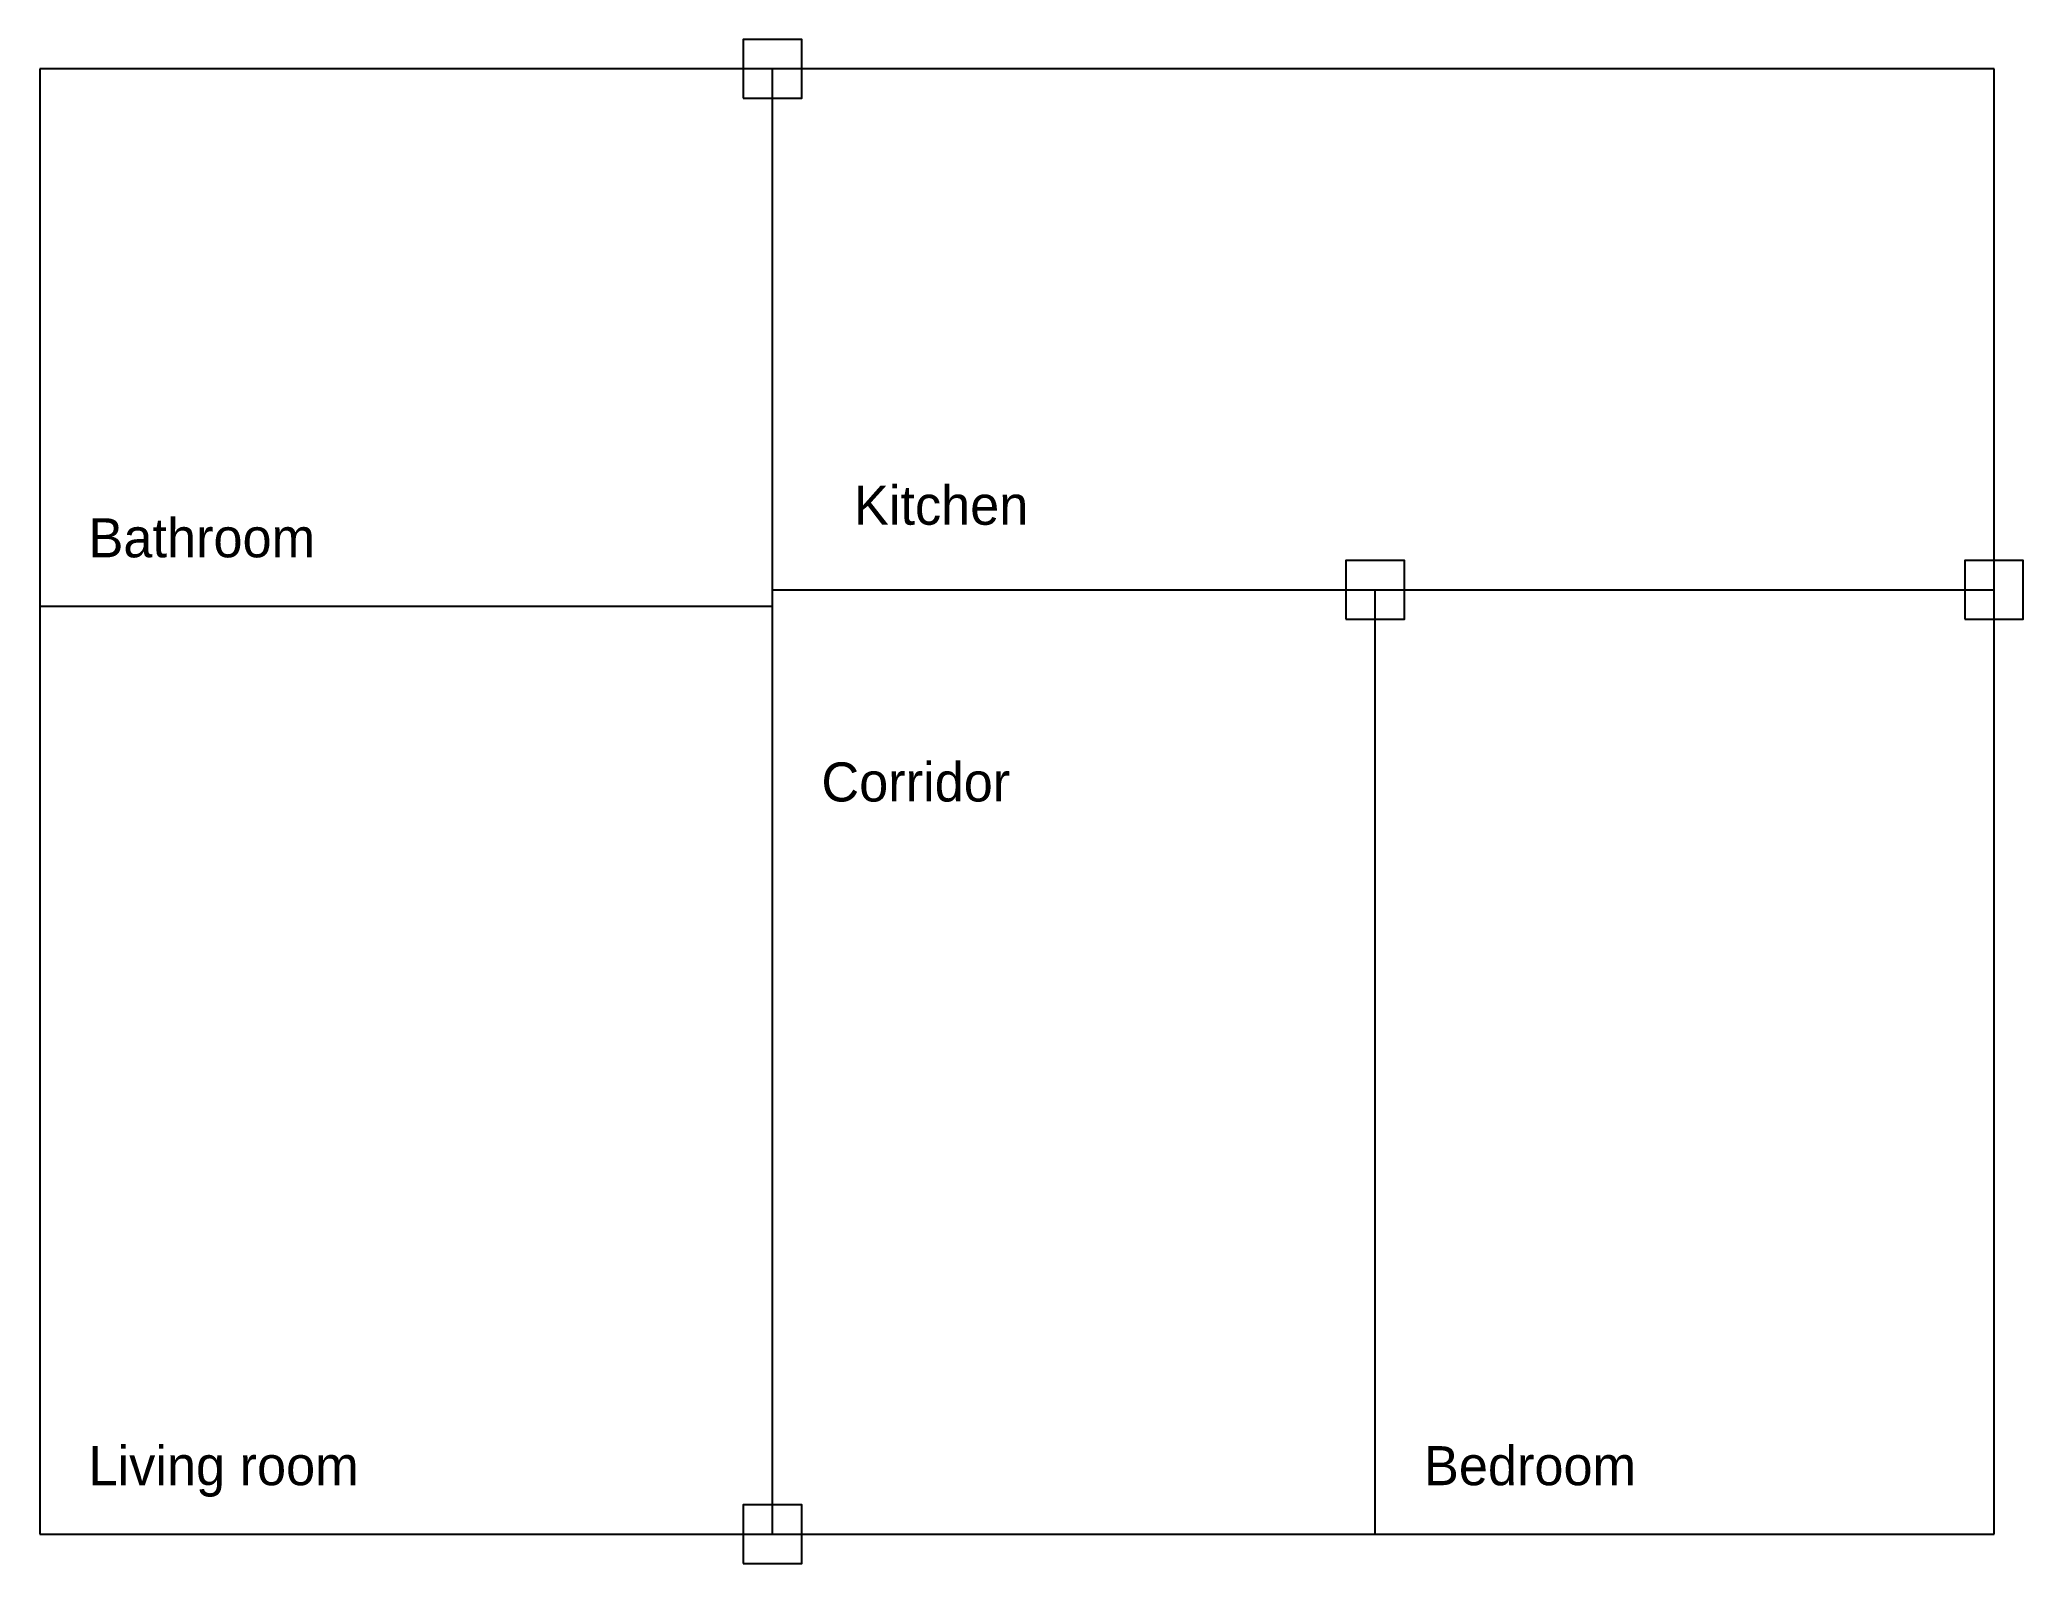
# Model space of a CAD drawing. Header units: metres. Extents: x 0 to 12.2, y -0.2 to 9.2.
import ezdxf

# ---------------------------------------------------------------- set-up
doc = ezdxf.new("R2010")
doc.units = ezdxf.units.M
for name, color, linetype in [('COLUMNS', 3, 'Continuous'), ('DOORS', 2, 'Continuous'), ('EXTERIOR', 7, 'Continuous'), ('INTERIOR', 8, 'Continuous'), ('ROOM_LABELS', 5, 'Continuous')]:
    doc.layers.add(name, color=color, linetype=linetype)

msp = doc.modelspace()

# ---------------------------------------------------------------- linework, layer by layer
at = {"layer": 'COLUMNS'}
for points in [[(4.32, 8.82), (4.68, 8.82), (4.68, 9.18), (4.32, 9.18)], [(8.02, 5.62), (8.38, 5.62), (8.38, 5.98), (8.02, 5.98)], [(11.82, 5.62), (12.18, 5.62), (12.18, 5.98), (11.82, 5.98)], [(4.32, -0.18), (4.68, -0.18), (4.68, 0.18), (4.32, 0.18)]]:
    msp.add_lwpolyline(points, close=True, dxfattribs=at)
at = {"layer": 'DOORS', "color": 2}
for p, q in [((7.3, 5.8), (8.5, 5.8)), ((1.3, 5.7), (2.3, 5.7)), ((4.5, 3.1), (4.5, 4.3)), ((8.2, 2.9), (8.2, 4.1))]:
    msp.add_line(p, q, dxfattribs=at)
at = {"layer": 'EXTERIOR'}
for p, q in [((12, 9), (0, 9)), ((0, 9), (0, 0)), ((12, 0), (12, 9)), ((0, 0), (12, 0))]:
    msp.add_line(p, q, dxfattribs=at)
at = {"layer": 'INTERIOR'}
for p, q in [((4.5, 4.3), (4.5, 9)), ((4.5, 5.8), (7.3, 5.8)), ((8.2, 4.1), (8.2, 5.8)), ((8.5, 5.8), (12, 5.8)), ((0, 5.7), (1.3, 5.7)), ((2.3, 5.7), (4.5, 5.7)), ((4.5, 0), (4.5, 3.1)), ((8.2, 0), (8.2, 2.9))]:
    msp.add_line(p, q, dxfattribs=at)

# ---------------------------------------------------------------- texts
at = {"layer": 'ROOM_LABELS'}
for s, p in [('Kitchen', (5, 6.2)), ('Bathroom', (0.3, 6)), ('Corridor', (4.8, 4.5)), ('Living room', (0.3, 0.3)), ('Bedroom', (8.5, 0.3))]:
    msp.add_text(s, height=0.24, dxfattribs=at).set_placement(p)

doc.saveas('drawing.dxf')
